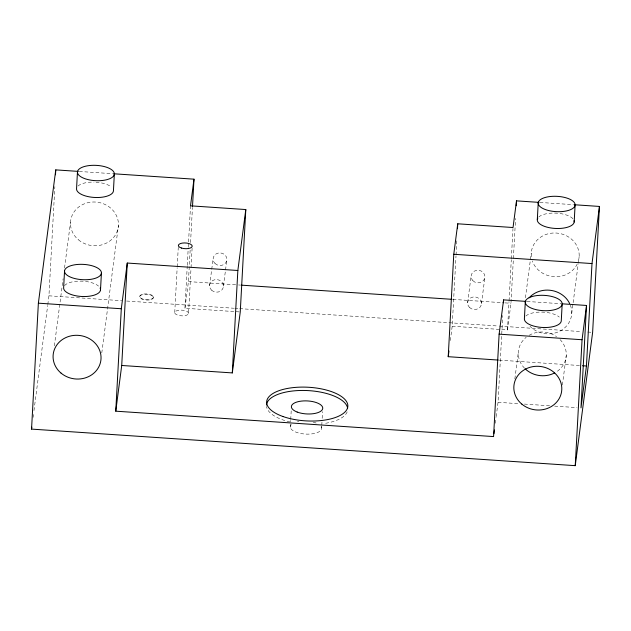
<?xml version="1.0" encoding="UTF-8"?>
<svg xmlns="http://www.w3.org/2000/svg" width="631" height="631" viewBox="0 0 631 631"><rect width="100%" height="100%" fill="white"/><g stroke="black" fill="none" stroke-linecap="round" stroke-linejoin="round"><path stroke-width="0.47" stroke-dasharray="3.15 2.37" d="M47.798 304.568L48.942 295.813L54.858 186.602M153.309 296.885L153.112 298.368A6.933 2.871 3.1 0 1 146.163 300.033A6.933 2.871 3.1 0 1 139.759 297.469L139.743 296.057A6.933 2.871 3.1 0 1 146.739 293.928A6.933 2.871 3.1 0 1 153.459 296.799L153.309 296.885A6.933 2.871 3.1 0 0 147.804 294.409A6.933 2.871 3.1 0 0 140.737 295.347L139.719 296.507M174.74 312.519L177.169 267.741M177.224 266.771L178.273 247.305M239.283 311.911L184.962 308.259L187.233 266.314M187.289 265.335L188.235 247.778M188.29 246.8L188.503 242.903M188.559 241.925L190.507 205.832M184.962 308.259L188.44 281.6L190.183 249.411M190.554 242.58L192.455 207.465M188.566 313.449A6.933 2.871 3.1 0 0 178.518 310.278A6.933 2.871 3.1 0 0 177.879 315.224A6.933 2.871 3.1 0 0 188.566 313.449L190.988 268.672M191.043 267.702L192.1 248.235M290.307 427.211L290.67 420.491M290.725 419.536L291.246 409.937M321.644 427.952L321.747 426.035M321.802 425.073L321.96 422.194M322.165 418.353L322.528 411.641M450.337 340.503L452.198 326.227L456 255.989M456.055 255.019L456.899 239.409M496.187 416.586L498.048 402.302L502.749 315.484M452.198 326.227L507.49 329.942L509.02 301.657M509.075 300.679L511.291 259.712M511.347 258.734L512.987 228.493M507.49 329.942L510.968 303.282L515.566 218.421M33.072 417.43L33.451 414.512M33.964 410.623L47.672 305.538M54.376 345.835L63.132 278.697M64.528 268.001L70.498 222.27M101.788 352.95L118.415 225.488M209.595 285.677L213.065 259.018M223.429 286.072L225.417 270.833M225.543 269.887L226.908 259.412M467.618 302.754L471.097 276.094M481.445 303.685L484.923 277.025M495.311 423.251L496.061 417.541M514.849 378.931L518.327 352.272M525.442 297.785L531.247 253.252M562.395 385.005L566.252 355.49M571.718 313.599L578.154 264.215M578.28 263.245L579.171 256.47M79.293 171.458L112.618 173.706M539.931 202.433L573.106 204.665M527.011 301.452L561.164 303.748M188.44 281.6L237.603 284.904M238.589 284.967L240.553 285.102M452.955 299.386L504.082 302.825M505.068 302.888L510.968 303.282M48.942 295.813L121.696 300.703M126.61 301.034L233.778 308.236M234.756 308.307L238.692 308.567M239.677 308.638L498.245 326.022M499.231 326.085L581.814 331.638M587.713 332.04L591.649 332.3M499.2 360.12L579.589 365.523M498.048 402.302L518.54 403.682M524.393 404.077L549.759 405.78M554.641 406.112L577.081 407.618M321.14 426.58A15.704 6.515 3.1 0 1 305.136 434.057A15.704 6.515 3.1 0 1 291.341 424.576M297.453 421.721A15.704 6.515 3.1 0 1 298.873 421.445M313.118 422.092A15.704 6.515 3.1 0 1 317.472 423.653M577.278 263.924A24.025 21.848 7.4 0 1 554.026 276.686A24.025 21.848 7.4 0 1 532.319 260.903M531.357 256.683A24.025 21.848 7.4 0 1 556.392 233.036A24.025 21.848 7.4 0 1 578.69 259.869M525.844 316.036A18.48 7.667 3.1 0 1 542.21 312.108A18.48 7.667 3.1 0 1 559.287 317.07M560.068 339.581A24.025 21.848 7.4 0 1 556.195 372.022M524.511 368.173A24.025 21.848 7.4 0 1 526.183 337.309M529.164 335.274A24.025 21.848 7.4 0 1 556.581 336.623M538.764 217.017A18.48 7.667 3.1 0 1 556.739 213.168A18.48 7.667 3.1 0 1 573.405 219.343M570.345 305.12A24.025 21.848 7.4 0 1 560.083 331.03A24.025 21.848 7.4 0 1 529.977 326.282M64.528 285.654A18.48 7.667 3.1 0 1 80.658 281.11A18.48 7.667 3.1 0 1 98.531 286.088M78.015 186.035A18.48 7.667 3.1 0 1 94.058 182.099M95.991 182.193A18.48 7.667 3.1 0 1 111.45 187.068M153.42 297.548A6.933 2.871 3.1 0 1 146.431 299.67A6.933 2.871 3.1 0 1 139.703 296.807M347.168 411.893A40.652 16.856 3.1 0 1 324.689 423.433M290.11 422.005A40.652 16.856 3.1 0 1 266.519 406.474M78.457 239.827A24.025 21.848 7.4 0 0 117.934 228.887A24.025 21.848 7.4 0 0 86.975 202.922A24.025 21.848 7.4 0 0 78.457 239.827M472.879 280.685A6.933 6.302 7.4 0 0 484.6 278.642A6.933 6.302 7.4 0 0 476.547 270.36A6.933 6.302 7.4 0 0 472.879 280.685M215.061 263.537A6.933 6.302 7.4 0 0 226.663 261.037A6.933 6.302 7.4 0 0 218.247 253.07A6.933 6.302 7.4 0 0 215.061 263.537M211.582 290.197A6.933 6.302 7.4 0 0 223.185 287.697A6.933 6.302 7.4 0 0 214.769 279.722A6.933 6.302 7.4 0 0 211.582 290.197M469.401 307.344A6.933 6.302 7.4 0 0 481.122 305.301A6.933 6.302 7.4 0 0 473.069 297.02A6.933 6.302 7.4 0 0 469.401 307.344"/><path stroke-width="0.95" d="M574.084 204.728L599.45 206.44L592.627 332.371L575.235 465.662L31.55 429.104L38.373 303.172L55.765 169.881L78.307 171.395M55.496 174.803L55.765 169.881M64.551 270.794L63.644 287.586A18.48 7.667 3.1 0 0 83.497 296.538A18.48 7.667 3.1 0 0 100.132 288.051M77.471 171.774L76.564 188.566A18.48 7.667 3.1 0 0 94.003 197.424A18.48 7.667 3.1 0 0 113.422 191.043L114.329 174.259A18.48 7.667 3.1 0 0 87.551 165.803A18.48 7.667 3.1 0 0 85.824 178.991A18.48 7.667 3.1 0 0 114.329 174.259M100.503 290.063L101.41 273.27A18.48 7.667 3.1 0 0 74.632 264.815A18.48 7.667 3.1 0 0 72.904 278.011A18.48 7.667 3.1 0 0 101.41 273.27M526.033 301.389L503.593 299.883L499.121 334.154L493.576 436.581L115.757 411.175L121.302 308.748L127.265 263.048L237.848 270.486L245.798 209.547L190.507 205.832L193.985 179.172L113.604 173.77M115.757 411.175L121.72 365.475L127.265 263.048M192.51 206.487L193.985 179.172M121.72 365.475L232.303 372.913L237.848 270.486M245.798 209.547L240.253 311.974L232.303 372.913M498.222 360.056L448.223 356.696L453.768 254.269L457.743 223.8L513.035 227.523L516.513 200.863L538.953 202.37M457.483 228.682L457.743 223.8M503.435 302.809L503.593 299.883M516.253 205.738L516.513 200.863M525.308 301.776L524.4 318.568A18.48 7.667 3.1 0 0 541.832 327.426A18.48 7.667 3.1 0 0 561.259 321.045L562.166 304.252A18.48 7.667 3.1 0 0 535.38 295.797A18.48 7.667 3.1 0 0 533.66 308.993A18.48 7.667 3.1 0 0 562.166 304.252M537.312 219.549L538.227 202.756M574.178 222.025L575.086 205.233A18.48 7.667 3.1 0 0 548.3 196.777A18.48 7.667 3.1 0 0 546.58 209.973A18.48 7.667 3.1 0 0 575.086 205.233M575.235 465.662L582.058 339.73L586.53 305.459L562.134 303.819M586.53 305.459L580.985 407.878L586.451 365.988L591.996 263.561L599.45 206.44M31.55 429.104L31.802 427.163M448.223 356.696L448.972 350.978M493.947 433.726L494.444 429.916M453.768 254.269L591.996 263.561M241.539 285.165L451.97 299.315M38.373 303.172L121.302 308.748M499.121 334.154L582.058 339.73M582.531 365.72L586.451 365.988M554.617 372.921A24.025 21.848 7.4 0 1 525.158 368.812M574.068 220.684A18.48 7.667 3.1 0 1 554.752 228.406A18.48 7.667 3.1 0 1 537.77 218.239M529.07 297.856A24.025 21.848 7.4 0 1 569.643 303.511M266.487 405.055A40.652 16.856 3.1 0 1 306.705 390.534A40.652 16.856 3.1 0 1 347.626 408.391M61.065 373.126A24.025 21.848 7.4 0 0 100.542 362.178A24.025 21.848 7.4 0 0 69.584 336.22A24.025 21.848 7.4 0 0 61.065 373.126M521.821 404.108A24.025 21.848 7.4 0 0 561.298 393.16A24.025 21.848 7.4 0 0 530.332 367.203A24.025 21.848 7.4 0 0 521.821 404.108M282.996 416.523A40.652 16.856 3.1 0 0 347.578 407.847A40.652 16.856 3.1 0 0 291.183 387.852A40.652 16.856 3.1 0 0 282.996 416.523M181.515 248.062A6.933 2.871 3.1 0 0 192.203 246.287A6.933 2.871 3.1 0 0 182.162 243.116A6.933 2.871 3.1 0 0 181.515 248.062M297.177 412.051A15.704 6.515 3.1 0 0 322.559 409.156A15.704 6.515 3.1 0 0 301.468 401.087A15.704 6.515 3.1 0 0 297.177 412.051"/></g></svg>
